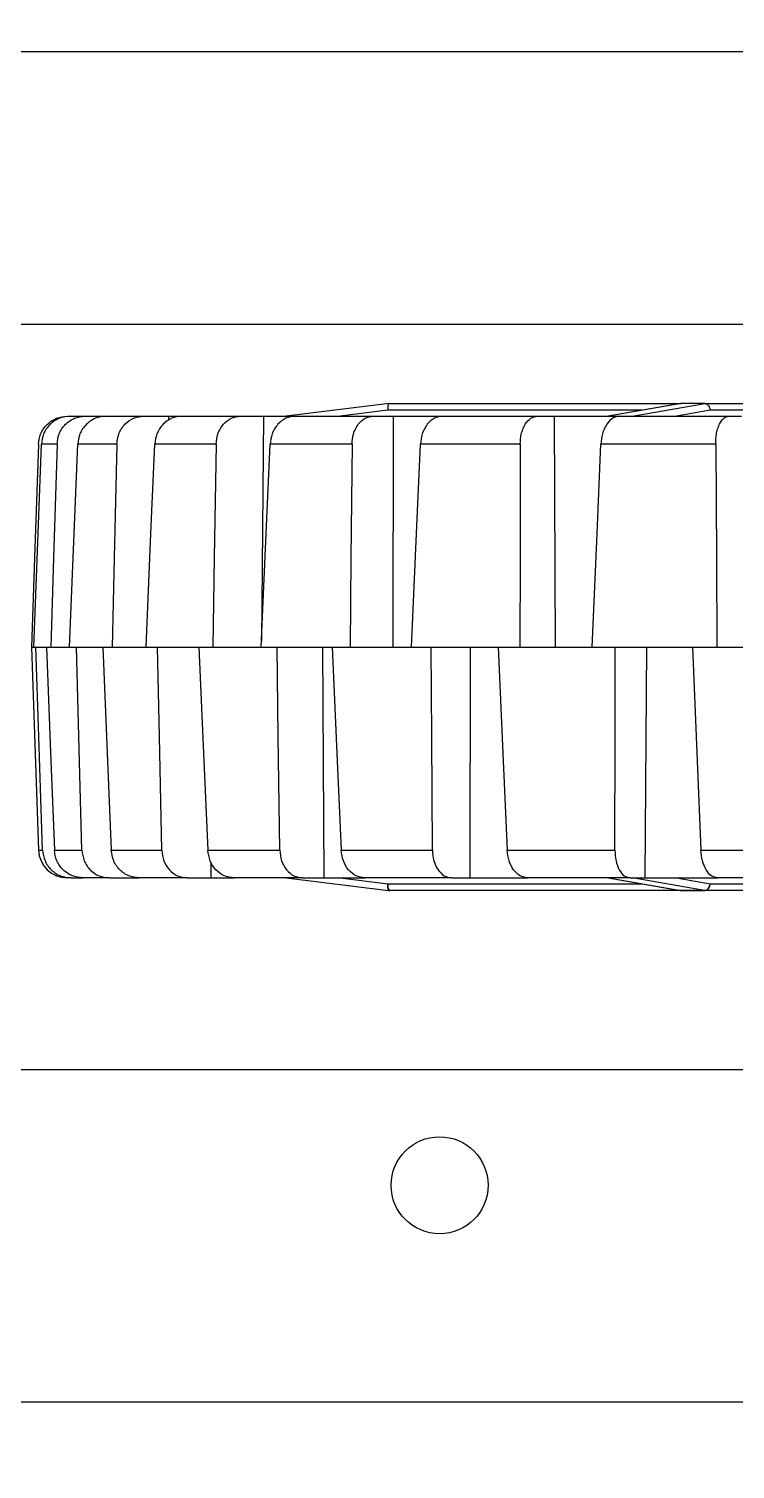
# Model space of a CAD drawing. Header units: inches. Extents: x 0 to 11, y 0 to 8.4.
# Drawn here: x 4.8537 to 4.9812, y 6.4822 to 6.7422 of the extents above; entities that cross this region are included whole.
import ezdxf

# ---------------------------------------------------------------- set-up
doc = ezdxf.new("R2010")
doc.units = ezdxf.units.IN
doc.header["$MEASUREMENT"] = 0
doc.layers.add('OBJ', color=50, linetype='Continuous')

msp = doc.modelspace()

# ---------------------------------------------------------------- linework, layer by layer
at = {"color": 7, "linetype": 'Continuous', "lineweight": 25}
for p, q in [((5.102747980478065, 6.738062993969019), (4.493569369830723, 6.738062993969021)), ((5.102747980478065, 6.688850395543823), (4.493569369830723, 6.688850395543824)), ((4.918714981094902, 6.674581694756421), (4.900172390431643, 6.672290028089755)), ((4.918719124753308, 6.674581694756421), (4.918719161004596, 6.674581694756421)), ((4.918719161004596, 6.674581694756421), (4.971413554320218, 6.67458169475642)), ((4.971349821921683, 6.674580510836735), (4.958249194235418, 6.672290395115827)), ((4.97141355432022, 6.674581694756422), (4.958304054434723, 6.672290028089755)), ((4.962570845718694, 6.672290028089755), (4.97568034560419, 6.674581694756422)), ((4.971302865366542, 6.674556373582536), (4.97141355432022, 6.674581694756422)), ((4.971413667543644, 6.674581694756422), (4.97141355432022, 6.674581694756422)), ((4.975680232380767, 6.674581694756422), (4.971413667543644, 6.674581694756422)), ((4.97568034560419, 6.674581694756422), (4.975680232380767, 6.674581694756422)), ((4.975680232380767, 6.674581694756422), (5.043688268039032, 6.674581694756421)), ((4.860693643576306, 6.672290028089755), (4.861205985281351, 6.672290028089755)), ((4.861205985281351, 6.672290028089755), (4.863905556329708, 6.672290028089755)), ((4.863905556329708, 6.672290028089755), (4.867681969477644, 6.672290028089755)), ((4.867681969477644, 6.672290028089755), (4.874418475594677, 6.672290028089756)), ((4.874418475594677, 6.672290028089756), (4.878920513986268, 6.672290028089756)), ((4.878920513986268, 6.672290028089756), (4.87890864594837, 6.671484461216082)), ((4.878920513986268, 6.672290028089756), (4.881344215782963, 6.672290028089756)), ((4.881344215782963, 6.672290028089756), (4.89191297163914, 6.672290028089756)), ((4.89191297163914, 6.672290028089756), (4.896037758279556, 6.672290028089756)), ((4.896037758279556, 6.672290028089756), (4.895687564170109, 6.63161172488817)), ((4.896037758279556, 6.672290028089756), (4.901777603756749, 6.672290028089756)), ((4.901777603756748, 6.672290028089756), (4.91585748305343, 6.672290028089756)), ((4.918498858755446, 6.673353354347228), (4.909895153940686, 6.672290028089755)), ((4.91585748305343, 6.672290028089756), (4.919479688387844, 6.672290028089756)), ((4.964329862128803, 6.673353354347228), (4.918498858755446, 6.673353354347228)), ((4.919479688387844, 6.672290028089756), (4.919387037196887, 6.630623361423089)), ((4.919479688387844, 6.672290028089756), (4.928361275245211, 6.672290028089756)), ((4.928361275245211, 6.672290028089756), (4.94552446797473, 6.672290028089756)), ((4.94552446797473, 6.672290028089756), (4.948534033126981, 6.672290028089756)), ((4.948534033126981, 6.672290028089756), (4.948710248703865, 6.630623361423089)), ((4.948534033126981, 6.672290028089756), (4.960287498842161, 6.672290028089756)), ((4.960287498842161, 6.672290028089756), (4.980012510078423, 6.672290028089756)), ((4.976637473459928, 6.673353354347229), (4.97055470599058, 6.672290028089756)), ((5.045158930594932, 6.673353354347228), (4.976637473459928, 6.673353354347229)), ((4.980012510078423, 6.672290028089756), (4.982317990934274, 6.672290028089756)), ((4.858823708924527, 6.667263462968413), (4.855990396468805, 6.667263462968413)), ((4.869617623383409, 6.667263462968413), (4.862547379130699, 6.667263462968413)), ((4.887538986086876, 6.667263462968413), (4.876446635831081, 6.667263462968413)), ((4.912043265497832, 6.667263462968413), (4.897265844688473, 6.667263462968413)), ((4.942385911486138, 6.667263462968414), (4.924372424576772, 6.667263462968414)), ((4.977644978107558, 6.667263462968414), (4.956942755782662, 6.667263462968414)), ((4.854192806709257, 6.630623361423088), (4.855472307249475, 6.593983259877764)), ((4.854192806709257, 6.630623361423088), (4.854650568537398, 6.630623361423088)), ((4.854650568537398, 6.630623361423088), (4.855014748961408, 6.630623361423043)), ((4.855014748961408, 6.630623361423043), (4.856918111102567, 6.630623361423088)), ((4.856918111102567, 6.630623361423088), (4.857728351913624, 6.630623361423043)), ((4.857728351913624, 6.630623361423043), (4.861067563409847, 6.630623361423088)), ((4.861067563409847, 6.630623361423088), (4.862317698186143, 6.630623361423123)), ((4.862317698186143, 6.630623361423123), (4.86706734562167, 6.630623361423088)), ((4.86706734562167, 6.630623361423088), (4.868747860082711, 6.630623361423088)), ((4.868747860082711, 6.630623361423088), (4.87487179577264, 6.630623361423088)), ((4.87487179577264, 6.630623361423088), (4.876969900188644, 6.63062336142313)), ((4.876969900188644, 6.63062336142313), (4.884421517284645, 6.630623361423088)), ((4.884421517284645, 6.630623361423088), (4.886921243814149, 6.630623361423043)), ((4.886921243814149, 6.630623361423043), (4.895643831010711, 6.630623361423089)), ((4.895643831010711, 6.630623361423089), (4.898526155225437, 6.630623361423089)), ((4.898526155225437, 6.630623361423089), (4.908453328367149, 6.630623361423089)), ((4.907008377047226, 6.588956694756422), (4.906781838002665, 6.630623361423089)), ((4.908453328367149, 6.630623361423089), (4.911696314039442, 6.630623361423054)), ((4.911696314039442, 6.630623361423054), (4.922752521344508, 6.630623361423089)), ((4.922752521344508, 6.630623361423089), (4.926331487395218, 6.630623361423119)), ((4.926331487395218, 6.630623361423119), (4.938432584450123, 6.630623361423089)), ((4.933356778091711, 6.588956694756422), (4.933398719885863, 6.630623361423089)), ((4.938432584450123, 6.630623361423089), (4.942320292786582, 6.630623361423043)), ((4.942320292786582, 6.630623361423043), (4.955374182935899, 6.630623361423089)), ((4.955374182935899, 6.630623361423089), (4.959541045750185, 6.630623361423124)), ((4.959541045750185, 6.630623361423124), (4.973448381007722, 6.630623361423089)), ((4.964895945418538, 6.588956694756422), (4.965205093671212, 6.630623361423089)), ((4.973448381007722, 6.630623361423089), (4.977862685957818, 6.630623361423089)), ((4.977862685957818, 6.630623361423089), (4.992517623104787, 6.630623361423089)), ((4.855472307249475, 6.593983259877764), (4.856210813278989, 6.593983259877765)), ((4.858333318219037, 6.593983259877765), (4.863304011562115, 6.593983259877765)), ((4.868600507655729, 6.593983259877765), (4.877716493990175, 6.593983259877765)), ((4.886026049883708, 6.593983259877765), (4.899010344577661, 6.593983259877765)), ((4.910080478620125, 6.593983259877765), (4.92653856044968, 6.593983259877765)), ((4.940032912219953, 6.593983259877765), (4.95946471069691, 6.593983259877766)), ((4.974973261144924, 6.593983259877766), (4.996788350905524, 6.593983259877766)), ((4.886651325117885, 6.588956694756422), (4.886618212121306, 6.591783174404261)), ((4.861375607200358, 6.588956694756422), (4.860677467806866, 6.588956694756422)), ((4.861375607200358, 6.588956694756422), (4.863528175800248, 6.588956694756422)), ((4.868264236523853, 6.588956694756422), (4.863528175800249, 6.588956694756422)), ((4.868264236523853, 6.588956694756422), (4.872904161025397, 6.588956694756422)), ((4.872904161025397, 6.588956694756422), (4.873635753435517, 6.588956694756422)), ((4.882321436066813, 6.588956694756422), (4.873635753435517, 6.588956694756422)), ((4.882321436066813, 6.588956694756422), (4.886651325117885, 6.588956694756422)), ((4.886651325117885, 6.588956694756422), (4.89074869046701, 6.588956694756422)), ((4.903120084934414, 6.588956694756422), (4.89074869046701, 6.588956694756422)), ((4.900173951081545, 6.588956501876718), (4.918638611518427, 6.586674466555821)), ((4.903120084934414, 6.588956694756422), (4.907008377047226, 6.588956694756422)), ((4.907008377047226, 6.588956694756422), (4.914347018962589, 6.588956694756422)), ((4.909895153940678, 6.588956694756422), (4.918498858755446, 6.587893368498947)), ((4.930028226705436, 6.588956694756422), (4.914347018962589, 6.588956694756422)), ((4.930028226705436, 6.588956694756422), (4.933356778091711, 6.588956694756422)), ((4.933356778091711, 6.588956694756422), (4.943713715652247, 6.588956694756422)), ((4.962228271108344, 6.588956694756423), (4.943713715652247, 6.588956694756422)), ((4.958250158060736, 6.588956159244414), (4.971249780444359, 6.586683700221873)), ((4.958304054434723, 6.588956694756422), (4.9713624481314, 6.586673961943098)), ((4.962228271108344, 6.588956694756422), (4.964895945418538, 6.588956694756422)), ((4.975629239415371, 6.586673961943098), (4.962570845718694, 6.588956694756422)), ((4.964895945418538, 6.588956694756422), (4.977956488317335, 6.588956694756423)), ((4.970554705990575, 6.588956694756422), (4.976637473459927, 6.587893368498949)), ((4.998741836087966, 6.588956694756423), (4.977956488317333, 6.588956694756423)), ((4.918498858755446, 6.587893368498947), (4.964329862128805, 6.587893368498947)), ((4.971465028398532, 6.586665028089754), (4.918791931707977, 6.586665028089754)), ((4.9713624481314, 6.586673961943098), (4.971249780444359, 6.586683700221873)), ((4.9713624481314, 6.586673961943098), (4.975629239415371, 6.586673961943098)), ((4.975731819682501, 6.586665028089755), (4.971465028398532, 6.586665028089755)), ((5.043688268039032, 6.586665028089755), (4.975731819682501, 6.586665028089755)), ((4.976637473459927, 6.587893368498949), (5.045158930594932, 6.587893368498947)), ((5.305346441947762, 6.554310861423163), (4.313263108614353, 6.55431086142324)), ((5.305346441947762, 6.494310861423163), (4.302846441947682, 6.494310861423235))]:
    msp.add_line(p, q, dxfattribs=at)
at = {"color": 7, "linetype": 'Continuous', "lineweight": 25, "flags": 128}
for points in [[(4.855485210339078, 6.667263462968413), (4.854763617117177, 6.646745023983119), (4.854197541486475, 6.630623361423088)], [(4.854650568537398, 6.630623361423088), (4.855400373215776, 6.651141836045324), (4.855990396468805, 6.667263462968413)], [(4.858823708924527, 6.667263462968413), (4.858209820183063, 6.646745023983093), (4.857728351913624, 6.630623361423043)], [(4.861067563409847, 6.630623361423088), (4.861895771267454, 6.651141836045304), (4.862547379130699, 6.667263462968413)], [(4.869617623383409, 6.667263462968413), (4.869130091821153, 6.64674502398312), (4.868747860082711, 6.630623361423088)], [(4.87487179577264, 6.630623361423088), (4.875753242132817, 6.651141836045311), (4.876446635831081, 6.667263462968413)], [(4.887538986086876, 6.667263462968413), (4.887192625103643, 6.646745023983094), (4.886921243814149, 6.630623361423043)], [(4.895643831010711, 6.630623361423089), (4.896551733571839, 6.651141836045341), (4.897265844688473, 6.667263462968413)], [(4.912043265497832, 6.667263462968413), (4.91184859909683, 6.6467450239831), (4.911696314039442, 6.630623361423054)], [(4.922752521344508, 6.630623361423089), (4.923659293946691, 6.651141836045396), (4.924372424576772, 6.667263462968414)], [(4.942385911486138, 6.667263462968414), (4.942348854507456, 6.646745023983094), (4.942320292786582, 6.630623361423043)], [(4.955374182935899, 6.630623361423089), (4.956252273752463, 6.651141836045392), (4.956942755782662, 6.667263462968414)], [(4.977644978107558, 6.667263462968414), (4.977766656508741, 6.64674502398312), (4.977862685957818, 6.630623361423089)], [(4.856210813278989, 6.593983259877765), (4.855540521627002, 6.614501698997472), (4.855014748961408, 6.630623361423043)], [(4.856918111102567, 6.630623361423088), (4.857710131255441, 6.610104886664478), (4.858333318219037, 6.593983259877765)], [(4.863304011562115, 6.593983259877765), (4.862751197779613, 6.614501698997513), (4.862317698186143, 6.630623361423123)], [(4.86706734562167, 6.630623361423088), (4.867925438040666, 6.610104886664478), (4.868600507655729, 6.593983259877765)], [(4.877716493990175, 6.593983259877765), (4.877297955044201, 6.614501698997519), (4.876969900188644, 6.63062336142313)], [(4.884421517284645, 6.630623361423088), (4.88531960926583, 6.610104886664479), (4.886026049883708, 6.593983259877765)], [(4.899010344577661, 6.593983259877765), (4.8987387975623, 6.614501698997472), (4.898526155225437, 6.630623361423089)], [(4.908453328367149, 6.630623361423089), (4.909364131840131, 6.610104886664479), (4.910080478620125, 6.593983259877765)], [(4.926538560449679, 6.593983259877765), (4.926422256183582, 6.61450169899744), (4.926331487395218, 6.630623361423119)], [(4.938432584450123, 6.630623361423089), (4.939328425112263, 6.61010488666448), (4.940032912219953, 6.593983259877765)], [(4.95946471069691, 6.593983259877766), (4.959507183026348, 6.614501698997496), (4.959541045750185, 6.630623361423124)], [(4.973448381007722, 6.630623361423089), (4.974302039193818, 6.610104886664479), (4.974973261144924, 6.593983259877766)]]:
    msp.add_lwpolyline(points, dxfattribs=at)
at = {"color": 7, "linetype": 'Continuous', "lineweight": 25}
msp.add_circle((4.927846441947712, 6.533477528089803), 0.008750000000000036, dxfattribs=at)
for centre, radius, start, end in [((4.860677467806866, 6.594165028089755), 0.005208333333333657, 181.9999999999816, 270.0000000000008), ((4.919921247565674, 6.587438989352438), 0.00149320137163267, 162.2840266109533, 210.797305825545), ((4.920022048795099, 6.587607657670443), 0.001549754359381822, 169.3762496137605, 217.4626775518161), ((4.918791931707977, 6.587915028089754), 0.001250000000000639, 262.9545784445756, 270.0000000000008), ((4.971465028398532, 6.587915028089756), 0.001250000000001528, 260.084338788984, 270.0000000000008), ((4.971465190370557, 6.587260278246589), 0.0005952501788713815, 260.0607757709857, 269.9844093897283), ((4.975415726957233, 6.587877018168046), 0.001221855904011371, 280.0637832248738, 0.7667294579112007), ((4.975731981654527, 6.587260278246589), 0.0005952501788713818, 260.0607757709857, 269.9844093896428), ((4.975531772486679, 6.587760561503131), 0.001113648212130464, 280.3483433775798, 6.849050349420808)]:
    msp.add_arc(centre, radius, start, end, dxfattribs=at)
for points, knots in [([(4.918719124753308, 6.674581694756421), (4.918679447961957, 6.674560086489417), (4.918596928634728, 6.674515145868087), (4.918518972187596, 6.674184057041812), (4.918485562229671, 6.673771494502726), (4.918494539953904, 6.673489169099071), (4.918498858755446, 6.673353354347228)], [0, 0, 0, 0, 0.2702622342593677, 0.5620882381668146, 0.789339264224719, 1, 1, 1, 1]), ([(4.97568034560419, 6.674581694756422), (4.975808405828966, 6.674560086489418), (4.976074743988719, 6.674515145868087), (4.976390468065549, 6.674184057041812), (4.976585900822673, 6.673771494502729), (4.976620722318382, 6.673489169099072), (4.976637473459928, 6.673353354347229)], [0, 0, 0, 0, 0.2702622342593782, 0.5620882381667602, 0.7893392642246623, 1, 1, 1, 1]), ([(4.855485210339078, 6.667263462968413), (4.855565498826442, 6.667863886773779), (4.855692546912492, 6.668813994289779), (4.856333480068054, 6.669999138334765), (4.857224379156776, 6.671072748339594), (4.858695058378699, 6.672067003580351), (4.860027487375839, 6.672215690923657), (4.860693643576306, 6.672290028089755)], [0, 0, 0, 0, 0.2258044901647354, 0.357311854284283, 0.5009271414515695, 0.7504854067865232, 1, 1, 1, 1]), ([(4.861205985281351, 6.672290028089755), (4.860538873323054, 6.67221552934279), (4.85920509765181, 6.672066581906003), (4.85774729923747, 6.671080447596024), (4.856865510218262, 6.670028990152634), (4.856210527043476, 6.668852374430231), (4.856076642274918, 6.667885988712831), (4.855990396468805, 6.667263462968413)], [0, 0, 0, 0, 0.2498545218851567, 0.4995411617137533, 0.6366718545425382, 0.7659515034775658, 1, 1, 1, 1]), ([(4.858823708924527, 6.667263462968413), (4.858899620255468, 6.667863886769735), (4.859019741952318, 6.668813994282673), (4.859642585001408, 6.669999138329034), (4.860510945259416, 6.671072748337879), (4.861947776672321, 6.672067003580335), (4.863253001182457, 6.672215690923652), (4.863905556329708, 6.672290028089755)], [0, 0, 0, 0, 0.2258044886554749, 0.3573118531535061, 0.5009271414585323, 0.7504854067899968, 1, 1, 1, 1]), ([(4.867681969477644, 6.672290028089755), (4.867027797113294, 6.672215529342798), (4.86571989193558, 6.672066581906025), (4.8642867200951, 6.671080447598137), (4.863417528191054, 6.670028990159657), (4.862770350631838, 6.66885237443898), (4.862634737994557, 6.667885988717813), (4.862547379130699, 6.667263462968413)], [0, 0, 0, 0, 0.2498545218901554, 0.4995411617237445, 0.6366718531509897, 0.7659515016202152, 1, 1, 1, 1]), ([(4.869617623383409, 6.667263462968413), (4.869686851031871, 6.667863886771705), (4.869796396504003, 6.668813994286134), (4.870382224679275, 6.669999138331825), (4.871201661416973, 6.671072748338714), (4.872560987621728, 6.672067003580343), (4.873799349058587, 6.672215690923655), (4.874418475594677, 6.672290028089756)], [0, 0, 0, 0, 0.2258044893903602, 0.3573118537040957, 0.5009271414551708, 0.7504854067883093, 1, 1, 1, 1]), ([(4.881344215782963, 6.672290028089756), (4.88072285970882, 6.672215529342797), (4.879480565061627, 6.672066581906018), (4.878115565992036, 6.671080447597488), (4.87728538115656, 6.670028990157499), (4.87666567337933, 6.668852374436294), (4.876532453396308, 6.667885988716283), (4.876446635831081, 6.667263462968413)], [0, 0, 0, 0, 0.2498545218885879, 0.4995411617206921, 0.6366718535783306, 0.7659515021905963, 1, 1, 1, 1]), ([(4.887538986086876, 6.667263462968413), (4.887599426605347, 6.66786388677163), (4.887695067368528, 6.668813994286004), (4.88822608057612, 6.66999913833172), (4.888971695623767, 6.671072748338684), (4.890212214182748, 6.672067003580343), (4.891346085560717, 6.672215690923656), (4.89191297163914, 6.672290028089756)], [0, 0, 0, 0, 0.225804489362827, 0.3573118536834555, 0.5009271414552798, 0.7504854067883862, 1, 1, 1, 1]), ([(4.901777603756749, 6.672290028089756), (4.901207943562708, 6.672215529342792), (4.900069005940265, 6.672066581906007), (4.89881365444676, 6.671080447596156), (4.898047701425529, 6.670028990153074), (4.897474292938176, 6.668852374430781), (4.897347513431482, 6.667885988713143), (4.897265844688473, 6.667263462968413)], [0, 0, 0, 0, 0.2498545218854625, 0.4995411617143848, 0.6366718544553823, 0.7659515033612811, 1, 1, 1, 1]), ([(4.912043265497832, 6.667263462968413), (4.912093082431825, 6.667863886772048), (4.912171912489956, 6.668813994286739), (4.912631976162496, 6.669999138332313), (4.91328111438399, 6.671072748338861), (4.914365132768285, 6.672067003580345), (4.915360061979308, 6.672215690923656), (4.91585748305343, 6.672290028089756)], [0, 0, 0, 0, 0.2258044895191409, 0.3573118538005624, 0.500927141454608, 0.750485406788017, 0.9999999999999999, 0.9999999999999999, 0.9999999999999999, 0.9999999999999999]), ([(4.928361275245211, 6.672290028089756), (4.927860619768004, 6.672215529342795), (4.926859645213632, 6.672066581906012), (4.925752084518831, 6.671080447596835), (4.92507363640851, 6.670028990155335), (4.924563949935377, 6.668852374433595), (4.924447463035125, 6.667885988714746), (4.924372424576772, 6.667263462968414)], [0, 0, 0, 0, 0.2498545218870716, 0.4995411617176022, 0.6366718540076269, 0.7659515027636139, 1, 1, 1, 1]), ([(4.942385911486139, 6.667263462968414), (4.942423591173695, 6.667863886775525), (4.942483215315797, 6.668813994292843), (4.942858350652528, 6.669999138337237), (4.943391288310612, 6.671072748340332), (4.9442858691691, 6.672067003580358), (4.945111625792545, 6.67221569092366), (4.94552446797473, 6.672290028089756)], [0, 0, 0, 0, 0.2258044908157012, 0.3573118547719722, 0.5009271414486036, 0.7504854067850294, 1, 1, 1, 1]), ([(4.960287498842161, 6.672290028089756), (4.959871060245119, 6.672215529342795), (4.959038462864136, 6.672066581906012), (4.958112345638463, 6.671080447596905), (4.957542016741048, 6.670028990155562), (4.957111538848438, 6.668852374433879), (4.957008883950469, 6.667885988714907), (4.956942755782662, 6.667263462968414)], [0, 0, 0, 0, 0.2498545218872495, 0.4995411617179212, 0.6366718539624439, 0.7659515027033234, 1, 1, 1, 1]), ([(4.977644978107558, 6.667263462968414), (4.977669375669894, 6.667863886775645), (4.977707982245952, 6.668813994293053), (4.97798679094793, 6.669999138337409), (4.978387335002726, 6.671072748340384), (4.979065296950239, 6.672067003580358), (4.979696790788969, 6.67221569092366), (4.980012510078423, 6.672290028089756)], [0, 0, 0, 0, 0.2258044908607868, 0.3573118548057746, 0.5009271414483829, 0.7504854067849289, 0.9999999999999999, 0.9999999999999999, 0.9999999999999999, 0.9999999999999999]), ([(4.856210813278989, 6.593983259877765), (4.856306942569545, 6.593318954258526), (4.856499149137606, 6.591990702458483), (4.857699740569996, 6.59033663185276), (4.859383247150944, 6.589181871511362), (4.860710692761633, 6.589031843460426), (4.861375607200358, 6.588956694756422)], [0, 0, 0, 0, 0.2499123639395169, 0.4996895068213592, 0.7493956301627125, 1, 1, 1, 1]), ([(4.863528175800249, 6.588956694756422), (4.862864673059568, 6.589031429625578), (4.861538028129903, 6.589180858752474), (4.859848026095698, 6.590332791231985), (4.858634716937457, 6.591987162611119), (4.858433904580338, 6.593317098581833), (4.858333318219037, 6.593983259877765)], [0, 0, 0, 0, 0.2499136709340831, 0.4996915371566624, 0.7493968572079481, 1, 1, 1, 1]), ([(4.863304011562115, 6.593983259877765), (4.863393720964327, 6.593318954258526), (4.863573091229331, 6.591990702458484), (4.864723906533831, 6.59033663185276), (4.866342946085332, 6.589181871511363), (4.867623040293315, 6.589031843460428), (4.868264236523853, 6.588956694756422)], [0, 0, 0, 0, 0.2499123639394944, 0.4996895068213354, 0.7493956301627073, 1, 1, 1, 1]), ([(4.873635753435517, 6.588956694756422), (4.872995233247004, 6.589031429625576), (4.871714540932808, 6.589180858752474), (4.870078676343762, 6.590332791231984), (4.868900447376612, 6.591987162611119), (4.868700607103038, 6.593317098581833), (4.868600507655729, 6.593983259877765)], [0, 0, 0, 0, 0.2499136709341112, 0.4996915371566773, 0.7493968572079494, 1, 1, 1, 1]), ([(4.877716493990175, 6.593983259877765), (4.877797057729251, 6.593318954258526), (4.877958141616463, 6.591990702458484), (4.879024213852387, 6.590336631852762), (4.880529592676941, 6.589181871511363), (4.881723440467469, 6.589031843460428), (4.882321436066813, 6.588956694756422)], [0, 0, 0, 0, 0.2499123639395111, 0.4996895068213583, 0.7493956301627142, 1, 1, 1, 1]), ([(4.89074869046701, 6.588956694756422), (4.890150614712474, 6.589031429625578), (4.888954788201652, 6.589180858752474), (4.887422765975515, 6.590332791231985), (4.886315417090413, 6.591987162611119), (4.88612262094597, 6.593317098581833), (4.886026049883708, 6.593983259877765)], [0, 0, 0, 0, 0.2499136709340803, 0.499691537156665, 0.7493968572079555, 1, 1, 1, 1]), ([(4.899010344577661, 6.593983259877765), (4.899079314765155, 6.593318954258526), (4.899217217822176, 6.591990702458484), (4.900166154924092, 6.590336631852761), (4.901512132847874, 6.589181871511363), (4.902583459759946, 6.589031843460428), (4.903120084934414, 6.588956694756422)], [0, 0, 0, 0, 0.2499123639394938, 0.4996895068213579, 0.7493956301627211, 1, 1, 1, 1]), ([(4.914347018962589, 6.588956694756422), (4.913809559871191, 6.589031429625578), (4.912734933747156, 6.589180858752474), (4.91135330360403, 6.590332791231984), (4.910350481036501, 6.591987162611119), (4.910170587034481, 6.593317098581834), (4.910080478620125, 6.593983259877765)], [0, 0, 0, 0, 0.2499136709340916, 0.4996915371566647, 0.7493968572079527, 1, 1, 1, 1]), ([(4.92653856044968, 6.593983259877765), (4.926593841461347, 6.593318954258528), (4.926704373573568, 6.591990702458484), (4.927507342567822, 6.590336631852761), (4.928653022732717, 6.589181871511363), (4.929569277040228, 6.589031843460428), (4.930028226705436, 6.588956694756422)], [0, 0, 0, 0, 0.2499123639394984, 0.4996895068213593, 0.7493956301627422, 1, 1, 1, 1]), ([(4.943713715652247, 6.588956694756423), (4.943253203646512, 6.589031429625576), (4.942332429880254, 6.589180858752474), (4.941143171952899, 6.590332791231985), (4.940275345959207, 6.591987162611119), (4.94011382008783, 6.593317098581834), (4.940032912219953, 6.593983259877766)], [0, 0, 0, 0, 0.2499136709340956, 0.4996915371566877, 0.7493968572079143, 1, 1, 1, 1]), ([(4.95946471069691, 6.593983259877766), (4.959504622847184, 6.593318954258528), (4.959584425552309, 6.591990702458484), (4.960217028632332, 6.590336631852761), (4.961127600126269, 6.589181871511363), (4.961860941905733, 6.589031843460426), (4.962228271108344, 6.588956694756422)], [0, 0, 0, 0, 0.2499123639395255, 0.4996895068213604, 0.7493956301627379, 1, 1, 1, 1]), ([(4.977956488317333, 6.588956694756423), (4.977586915821524, 6.589031429625579), (4.976847971658001, 6.589180858752474), (4.975887220946746, 6.590332791231986), (4.975180759980566, 6.591987162611119), (4.975042510121697, 6.593317098581834), (4.974973261144924, 6.593983259877766)], [0, 0, 0, 0, 0.2499136709341012, 0.4996915371566727, 0.7493968572079471, 1, 1, 1, 1])]:
    msp.add_open_spline(points, degree=3, knots=knots, dxfattribs=at)
at = {"layer": 'OBJ'}
msp.add_circle((4.136179561686824, 5.720977528090078), 1.354166666666667, dxfattribs=at)

doc.saveas('drawing.dxf')
